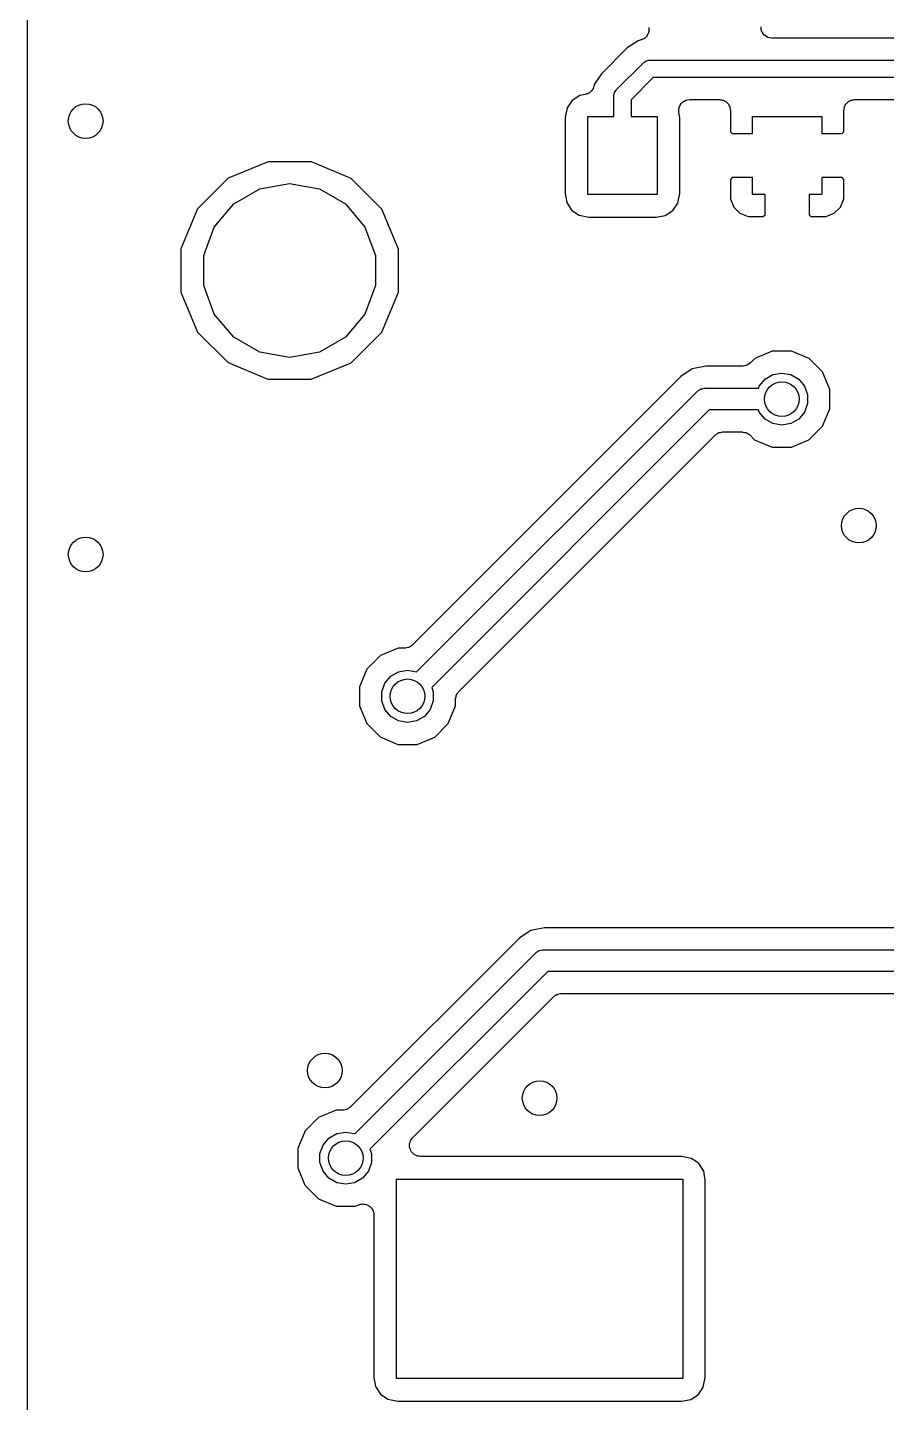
# Model space of a CAD drawing. Extents: x 100.3 to 129.7, y -169.7 to -100.3.
# Drawn here: x 100.33 to 110.24, y -124.78 to -108.92 of the extents above; entities that cross this region are included whole.
import ezdxf

# ---------------------------------------------------------------- set-up
doc = ezdxf.new("R2010")
doc.units = 0
doc.header["$MEASUREMENT"] = 0
doc.layers.add('BLACK', color=7, linetype='CONTINUOUS')

msp = doc.modelspace()

# ---------------------------------------------------------------- linework, layer by layer
at = {"layer": 'Black'}
for p, q in [((100.329, -109.948), (100.329, -102.873)), ((107.493, -108.974), (107.492, -108.985)), ((107.497, -108.965), (107.493, -108.974)), ((107.496, -108.92), (107.497, -108.931)), ((107.497, -108.931), (107.499, -108.941)), ((107.499, -108.941), (107.497, -108.953)), ((107.497, -108.953), (107.497, -108.965)), ((108.791, -108.936), (108.791, -108.915)), ((108.791, -108.937), (108.791, -108.936)), ((108.791, -108.939), (108.791, -108.937)), ((108.798, -108.958), (108.791, -108.939)), ((108.805, -108.978), (108.798, -108.958)), ((108.806, -108.979), (108.805, -108.978)), ((107.372, -109.073), (107.248, -109.157)), ((107.396, -109.068), (107.372, -109.073)), ((107.406, -109.065), (107.396, -109.068)), ((107.416, -109.063), (107.406, -109.065)), ((107.427, -109.057), (107.416, -109.063)), ((107.437, -109.053), (107.427, -109.057)), ((107.445, -109.046), (107.437, -109.053)), ((107.454, -109.04), (107.445, -109.046)), ((107.462, -109.031), (107.454, -109.04)), ((107.471, -109.023), (107.462, -109.031)), ((107.476, -109.014), (107.471, -109.023)), ((107.482, -109.006), (107.476, -109.014)), ((107.486, -108.995), (107.482, -109.006)), ((107.492, -108.985), (107.486, -108.995)), ((108.807, -108.98), (108.806, -108.979)), ((108.82, -108.996), (108.807, -108.98)), ((108.832, -109.012), (108.82, -108.996)), ((108.834, -109.013), (108.832, -109.012)), ((108.835, -109.014), (108.834, -109.013)), ((108.853, -109.025), (108.835, -109.014)), ((108.87, -109.035), (108.853, -109.025)), ((108.872, -109.036), (108.87, -109.035)), ((108.873, -109.036), (108.872, -109.036)), ((108.893, -109.04), (108.873, -109.036)), ((108.913, -109.044), (108.893, -109.04)), ((108.915, -109.044), (108.913, -109.044)), ((108.916, -109.044), (108.915, -109.044)), ((110.542, -109.044), (108.916, -109.044)), ((107.248, -109.157), (106.951, -109.454)), ((106.951, -109.454), (106.867, -109.578)), ((107.121, -109.642), (107.436, -109.327)), ((107.436, -109.327), (107.44, -109.325)), ((107.44, -109.325), (107.443, -109.321)), ((107.443, -109.321), (107.454, -109.315)), ((107.454, -109.315), (107.465, -109.307)), ((107.465, -109.307), (107.469, -109.306)), ((107.469, -109.306), (107.473, -109.304)), ((107.473, -109.304), (107.486, -109.302)), ((107.486, -109.302), (107.498, -109.298)), ((107.498, -109.298), (107.503, -109.299)), ((107.503, -109.299), (107.507, -109.298)), ((107.507, -109.298), (110.555, -109.298)), ((106.859, -109.611), (106.853, -109.623)), ((106.861, -109.603), (106.859, -109.611)), ((106.864, -109.594), (106.861, -109.603)), ((106.867, -109.578), (106.864, -109.594)), ((107.548, -109.498), (107.292, -109.754)), ((110.514, -109.498), (107.548, -109.498)), ((106.611, -109.762), (106.554, -109.847)), ((106.699, -109.706), (106.611, -109.762)), ((106.763, -109.694), (106.699, -109.706)), ((106.771, -109.691), (106.763, -109.694)), ((106.78, -109.69), (106.771, -109.691)), ((106.792, -109.683), (106.78, -109.69)), ((106.804, -109.679), (106.792, -109.683)), ((106.811, -109.673), (106.804, -109.679)), ((106.819, -109.668), (106.811, -109.673)), ((106.828, -109.659), (106.819, -109.668)), ((106.838, -109.65), (106.828, -109.659)), ((106.842, -109.642), (106.838, -109.65)), ((106.848, -109.635), (106.842, -109.642)), ((106.853, -109.623), (106.848, -109.635)), ((107.092, -109.704), (107.096, -109.692)), ((107.093, -109.709), (107.092, -109.704)), ((107.092, -109.713), (107.093, -109.709)), ((107.092, -109.948), (107.092, -109.713)), ((107.096, -109.692), (107.098, -109.679)), ((107.098, -109.679), (107.1, -109.675)), ((107.1, -109.675), (107.101, -109.671)), ((107.101, -109.671), (107.109, -109.66)), ((107.109, -109.66), (107.115, -109.649)), ((107.115, -109.649), (107.119, -109.646)), ((107.119, -109.646), (107.121, -109.642)), ((107.292, -109.754), (107.292, -109.948)), ((107.886, -109.782), (107.904, -109.771)), ((107.904, -109.771), (107.923, -109.76)), ((107.923, -109.76), (107.923, -109.76)), ((107.923, -109.76), (107.924, -109.76)), ((107.924, -109.76), (107.945, -109.756)), ((107.945, -109.756), (107.966, -109.752)), ((107.966, -109.752), (107.967, -109.752)), ((107.967, -109.752), (107.967, -109.752)), ((107.967, -109.752), (108.311, -109.752)), ((108.311, -109.752), (108.322, -109.754)), ((108.322, -109.754), (108.333, -109.754)), ((108.333, -109.754), (108.343, -109.758)), ((108.343, -109.758), (108.354, -109.76)), ((108.354, -109.76), (108.364, -109.765)), ((108.364, -109.765), (108.374, -109.769)), ((108.374, -109.769), (108.383, -109.776)), ((109.801, -109.776), (109.809, -109.769)), ((109.809, -109.769), (109.82, -109.765)), ((109.82, -109.765), (109.83, -109.76)), ((109.83, -109.76), (109.841, -109.758)), ((109.841, -109.758), (109.851, -109.754)), ((109.851, -109.754), (109.862, -109.754)), ((109.862, -109.754), (109.873, -109.752)), ((109.873, -109.752), (110.356, -109.752)), ((106.554, -109.847), (106.531, -109.961)), ((107.842, -109.857), (107.85, -109.837)), ((107.842, -109.858), (107.842, -109.857)), ((107.842, -109.88), (107.842, -109.858)), ((107.842, -109.858), (107.842, -109.858)), ((107.842, -109.901), (107.842, -109.88)), ((107.843, -109.902), (107.842, -109.901)), ((107.853, -109.96), (107.843, -109.902)), ((107.843, -109.902), (107.843, -109.902)), ((107.85, -109.837), (107.857, -109.817)), ((107.857, -109.816), (107.871, -109.799)), ((107.857, -109.817), (107.857, -109.816)), ((107.857, -109.816), (107.857, -109.816)), ((107.871, -109.799), (107.885, -109.783)), ((107.885, -109.783), (107.885, -109.782)), ((107.885, -109.782), (107.886, -109.782)), ((108.383, -109.776), (108.393, -109.782)), ((108.393, -109.782), (108.4, -109.79)), ((108.4, -109.79), (108.408, -109.797)), ((108.408, -109.797), (108.414, -109.807)), ((108.414, -109.807), (108.421, -109.816)), ((108.421, -109.816), (108.425, -109.826)), ((108.425, -109.826), (108.43, -109.836)), ((108.43, -109.836), (108.432, -109.847)), ((108.432, -109.847), (108.436, -109.857)), ((108.436, -109.857), (108.436, -109.868)), ((108.436, -109.868), (108.438, -109.879)), ((108.438, -109.879), (108.438, -110.123)), ((109.746, -109.879), (109.748, -109.868)), ((109.746, -110.123), (109.746, -109.879)), ((109.748, -109.857), (109.752, -109.847)), ((109.748, -109.868), (109.748, -109.857)), ((109.752, -109.847), (109.754, -109.836)), ((109.754, -109.836), (109.759, -109.826)), ((109.759, -109.826), (109.763, -109.816)), ((109.763, -109.816), (109.77, -109.807)), ((109.77, -109.807), (109.776, -109.797)), ((109.776, -109.797), (109.784, -109.79)), ((109.784, -109.79), (109.791, -109.782)), ((109.791, -109.782), (109.801, -109.776)), ((100.329, -111.998), (100.329, -109.948)), ((106.531, -109.961), (106.531, -110.836)), ((106.792, -110.848), (106.792, -109.948)), ((106.792, -109.948), (107.092, -109.948)), ((107.292, -109.948), (107.592, -109.948)), ((107.592, -109.948), (107.592, -110.848)), ((107.853, -110.62), (107.853, -109.96)), ((108.692, -110.144), (108.692, -109.948)), ((108.692, -109.948), (109.492, -109.948)), ((109.492, -109.948), (109.492, -110.144)), ((108.438, -110.123), (108.459, -110.144)), ((108.459, -110.144), (108.692, -110.144)), ((109.492, -110.144), (109.725, -110.144)), ((109.725, -110.144), (109.746, -110.123)), ((103.105, -110.471), (102.644, -110.661)), ((103.604, -110.471), (103.105, -110.471)), ((104.064, -110.663), (103.604, -110.471)), ((102.644, -110.661), (102.291, -111.014)), ((103.01, -110.782), (103.353, -110.721)), ((103.353, -110.721), (103.696, -110.782)), ((104.417, -111.016), (104.064, -110.663)), ((107.853, -110.835), (107.853, -110.62)), ((108.459, -110.652), (108.438, -110.673)), ((108.438, -110.673), (108.438, -110.899)), ((108.692, -110.652), (108.459, -110.652)), ((108.692, -110.848), (108.692, -110.652)), ((109.492, -110.652), (109.492, -110.848)), ((109.725, -110.652), (109.492, -110.652)), ((109.746, -110.673), (109.725, -110.652)), ((109.746, -110.899), (109.746, -110.673)), ((102.708, -110.956), (103.01, -110.782)), ((103.696, -110.782), (103.998, -110.956)), ((106.531, -110.836), (106.55, -110.941)), ((107.592, -110.848), (106.792, -110.848)), ((107.83, -110.949), (107.853, -110.835)), ((108.838, -110.848), (108.692, -110.848)), ((108.838, -111.081), (108.838, -110.848)), ((109.492, -110.848), (109.346, -110.848)), ((109.346, -110.848), (109.346, -111.081)), ((102.291, -111.014), (102.099, -111.474)), ((102.484, -111.223), (102.708, -110.956)), ((103.998, -110.956), (104.222, -111.223)), ((104.607, -111.477), (104.417, -111.016)), ((106.55, -110.941), (106.606, -111.029)), ((106.606, -111.029), (106.691, -111.086)), ((107.685, -111.09), (107.773, -111.034)), ((107.773, -111.034), (107.83, -110.949)), ((108.438, -110.899), (108.477, -110.992)), ((108.477, -110.992), (108.548, -111.063)), ((109.636, -111.063), (109.707, -110.992)), ((109.707, -110.992), (109.746, -110.899)), ((106.691, -111.086), (106.805, -111.109)), ((106.805, -111.109), (107.58, -111.109)), ((107.58, -111.109), (107.685, -111.09)), ((108.548, -111.063), (108.641, -111.102)), ((108.641, -111.102), (108.817, -111.102)), ((108.817, -111.102), (108.838, -111.081)), ((109.346, -111.081), (109.367, -111.102)), ((109.367, -111.102), (109.543, -111.102)), ((109.543, -111.102), (109.636, -111.063)), ((102.364, -111.551), (102.484, -111.223)), ((104.222, -111.223), (104.342, -111.551)), ((102.099, -111.474), (102.099, -111.973)), ((104.607, -111.976), (104.607, -111.477)), ((102.364, -111.899), (102.364, -111.551)), ((104.342, -111.551), (104.342, -111.899)), ((102.099, -111.973), (102.289, -112.434)), ((102.484, -112.227), (102.364, -111.899)), ((104.342, -111.899), (104.222, -112.227)), ((104.415, -112.436), (104.607, -111.976)), ((100.329, -116.772), (100.329, -111.998)), ((102.708, -112.494), (102.484, -112.227)), ((104.222, -112.227), (103.998, -112.494)), ((102.289, -112.434), (102.642, -112.787)), ((104.062, -112.789), (104.415, -112.436)), ((103.01, -112.668), (102.708, -112.494)), ((103.998, -112.494), (103.696, -112.668)), ((103.353, -112.729), (103.01, -112.668)), ((103.696, -112.668), (103.353, -112.729)), ((108.718, -112.738), (108.664, -112.792)), ((108.921, -112.654), (108.718, -112.738)), ((109.142, -112.654), (108.921, -112.654)), ((109.345, -112.739), (109.142, -112.654)), ((109.501, -112.895), (109.345, -112.739)), ((102.642, -112.787), (103.102, -112.979)), ((103.601, -112.979), (104.062, -112.789)), ((107.998, -112.86), (107.865, -112.949)), ((108.154, -112.829), (107.998, -112.86)), ((108.574, -112.829), (108.154, -112.829)), ((108.579, -112.828), (108.574, -112.829)), ((108.585, -112.829), (108.579, -112.828)), ((108.601, -112.824), (108.585, -112.829)), ((108.617, -112.821), (108.601, -112.824)), ((108.622, -112.819), (108.617, -112.821)), ((108.628, -112.817), (108.622, -112.819)), ((108.641, -112.808), (108.628, -112.817)), ((108.656, -112.799), (108.641, -112.808)), ((108.659, -112.795), (108.656, -112.799)), ((108.664, -112.792), (108.659, -112.795)), ((108.837, -112.977), (108.928, -112.925)), ((108.928, -112.925), (109.031, -112.907)), ((109.031, -112.907), (109.134, -112.925)), ((109.134, -112.925), (109.225, -112.977)), ((109.585, -113.098), (109.501, -112.895)), ((103.102, -112.979), (103.601, -112.979)), ((107.865, -112.949), (104.768, -116.046)), ((108.076, -113.104), (108.089, -113.095)), ((108.089, -113.095), (108.094, -113.093)), ((108.094, -113.093), (108.099, -113.091)), ((108.099, -113.091), (108.115, -113.088)), ((108.115, -113.088), (108.131, -113.083)), ((108.131, -113.083), (108.137, -113.084)), ((108.137, -113.084), (108.142, -113.083)), ((108.142, -113.083), (108.761, -113.083)), ((108.761, -113.083), (108.77, -113.057)), ((108.77, -113.057), (108.837, -112.977)), ((109.225, -112.977), (109.292, -113.057)), ((109.292, -113.057), (109.328, -113.156)), ((109.585, -113.319), (109.585, -113.098)), ((104.818, -116.355), (108.054, -113.12)), ((108.054, -113.12), (108.058, -113.116)), ((108.058, -113.116), (108.062, -113.112)), ((108.062, -113.112), (108.076, -113.104)), ((109.328, -113.26), (109.292, -113.359)), ((109.328, -113.156), (109.328, -113.26)), ((108.194, -113.333), (104.992, -116.535)), ((108.761, -113.333), (108.194, -113.333)), ((108.77, -113.359), (108.761, -113.333)), ((108.837, -113.439), (108.77, -113.359)), ((109.292, -113.359), (109.225, -113.439)), ((109.5, -113.522), (109.585, -113.319)), ((108.928, -113.491), (108.837, -113.439)), ((109.031, -113.509), (108.928, -113.491)), ((109.134, -113.491), (109.031, -113.509)), ((109.225, -113.439), (109.134, -113.491)), ((109.344, -113.678), (109.5, -113.522)), ((106.677, -115.209), (108.262, -113.624)), ((108.262, -113.624), (108.266, -113.621)), ((108.266, -113.621), (108.27, -113.617)), ((108.27, -113.617), (108.284, -113.608)), ((108.284, -113.608), (108.298, -113.599)), ((108.298, -113.599), (108.303, -113.597)), ((108.303, -113.597), (108.308, -113.595)), ((108.308, -113.595), (108.324, -113.592)), ((108.324, -113.592), (108.341, -113.587)), ((108.341, -113.587), (108.346, -113.588)), ((108.346, -113.588), (108.352, -113.587)), ((108.352, -113.587), (108.574, -113.587)), ((108.574, -113.587), (108.579, -113.588)), ((108.579, -113.588), (108.585, -113.588)), ((108.585, -113.588), (108.601, -113.592)), ((108.601, -113.592), (108.617, -113.595)), ((108.617, -113.595), (108.622, -113.597)), ((108.622, -113.597), (108.628, -113.599)), ((108.628, -113.599), (108.641, -113.608)), ((108.641, -113.608), (108.656, -113.617)), ((108.656, -113.617), (108.659, -113.621)), ((108.659, -113.621), (108.664, -113.624)), ((108.664, -113.624), (108.717, -113.677)), ((108.717, -113.677), (108.92, -113.762)), ((109.141, -113.762), (109.344, -113.678)), ((108.92, -113.762), (109.141, -113.762)), ((105.304, -116.582), (106.677, -115.209)), ((106.677, -115.209), (106.677, -115.209)), ((104.603, -116.083), (104.4, -116.167)), ((104.678, -116.083), (104.603, -116.083)), ((104.684, -116.082), (104.678, -116.083)), ((104.69, -116.082), (104.684, -116.082)), ((104.705, -116.078), (104.69, -116.082)), ((104.722, -116.075), (104.705, -116.078)), ((104.727, -116.073), (104.722, -116.075)), ((104.732, -116.071), (104.727, -116.073)), ((104.746, -116.062), (104.732, -116.071)), ((104.76, -116.053), (104.746, -116.062)), ((104.764, -116.049), (104.76, -116.053)), ((104.768, -116.046), (104.764, -116.049)), ((104.4, -116.167), (104.244, -116.323)), ((104.244, -116.323), (104.159, -116.526)), ((104.452, -116.486), (104.519, -116.406)), ((104.519, -116.406), (104.61, -116.354)), ((104.61, -116.354), (104.713, -116.336)), ((104.713, -116.336), (104.816, -116.354)), ((104.816, -116.354), (104.818, -116.355)), ((104.159, -116.526), (104.159, -116.747)), ((104.416, -116.585), (104.452, -116.486)), ((104.416, -116.689), (104.416, -116.585)), ((104.992, -116.535), (105.01, -116.585)), ((105.01, -116.585), (105.01, -116.689)), ((105.288, -116.604), (105.297, -116.59)), ((105.297, -116.59), (105.301, -116.586)), ((105.301, -116.586), (105.304, -116.582)), ((104.159, -116.747), (104.243, -116.95)), ((104.452, -116.788), (104.416, -116.689)), ((105.01, -116.689), (104.974, -116.788)), ((105.182, -116.951), (105.267, -116.748)), ((105.267, -116.661), (105.272, -116.644)), ((105.268, -116.666), (105.267, -116.661)), ((105.267, -116.672), (105.268, -116.666)), ((105.267, -116.748), (105.267, -116.672)), ((105.272, -116.644), (105.275, -116.628)), ((105.275, -116.628), (105.277, -116.623)), ((105.277, -116.623), (105.279, -116.618)), ((105.279, -116.618), (105.288, -116.604)), ((100.329, -117.812), (100.329, -116.772)), ((104.519, -116.868), (104.452, -116.788)), ((104.61, -116.92), (104.519, -116.868)), ((104.907, -116.868), (104.816, -116.92)), ((104.974, -116.788), (104.907, -116.868)), ((104.243, -116.95), (104.399, -117.106)), ((104.713, -116.938), (104.61, -116.92)), ((104.816, -116.92), (104.713, -116.938)), ((105.026, -117.107), (105.182, -116.951)), ((104.399, -117.106), (104.602, -117.191)), ((104.602, -117.191), (104.823, -117.191)), ((104.823, -117.191), (105.026, -117.107)), ((100.329, -118.51), (100.329, -117.812)), ((100.329, -122.1), (100.329, -118.51)), ((106.003, -119.426), (104.055, -121.374)), ((106.035, -119.404), (106.003, -119.426)), ((106.136, -119.337), (106.035, -119.404)), ((106.035, -119.404), (106.035, -119.404)), ((106.293, -119.306), (106.136, -119.337)), ((117.083, -119.306), (106.293, -119.306)), ((104.105, -121.683), (106.192, -119.597)), ((106.192, -119.597), (106.196, -119.593)), ((106.196, -119.593), (106.2, -119.589)), ((106.2, -119.589), (106.214, -119.581)), ((106.214, -119.581), (106.227, -119.572)), ((106.227, -119.572), (106.232, -119.57)), ((106.232, -119.57), (106.237, -119.568)), ((106.237, -119.568), (106.253, -119.565)), ((106.253, -119.565), (106.269, -119.56)), ((106.269, -119.56), (106.275, -119.561)), ((106.275, -119.561), (106.28, -119.56)), ((106.28, -119.56), (117.116, -119.56)), ((106.332, -119.81), (104.279, -121.863)), ((117.116, -119.81), (106.332, -119.81)), ((106.422, -120.085), (106.436, -120.076)), ((106.436, -120.076), (106.441, -120.074)), ((106.441, -120.074), (106.446, -120.072)), ((106.446, -120.072), (106.462, -120.069)), ((106.462, -120.069), (106.479, -120.064)), ((106.479, -120.064), (106.484, -120.065)), ((106.484, -120.065), (106.49, -120.064)), ((106.49, -120.064), (117.083, -120.064)), ((106.175, -120.326), (106.4, -120.101)), ((106.4, -120.101), (106.404, -120.098)), ((106.404, -120.098), (106.408, -120.094)), ((106.408, -120.094), (106.422, -120.085)), ((104.772, -121.729), (106.175, -120.326)), ((106.175, -120.326), (106.175, -120.326)), ((103.687, -121.495), (103.531, -121.651)), ((103.89, -121.411), (103.687, -121.495)), ((103.965, -121.411), (103.89, -121.411)), ((103.971, -121.41), (103.965, -121.411)), ((103.977, -121.41), (103.971, -121.41)), ((103.992, -121.406), (103.977, -121.41)), ((104.009, -121.403), (103.992, -121.406)), ((104.014, -121.401), (104.009, -121.403)), ((104.019, -121.399), (104.014, -121.401)), ((104.033, -121.39), (104.019, -121.399)), ((104.047, -121.381), (104.033, -121.39)), ((104.051, -121.377), (104.047, -121.381)), ((104.055, -121.374), (104.051, -121.377)), ((103.531, -121.651), (103.446, -121.854)), ((103.897, -121.682), (104, -121.664)), ((104, -121.664), (104.103, -121.682)), ((103.703, -121.913), (103.739, -121.814)), ((103.739, -121.814), (103.806, -121.734)), ((103.806, -121.734), (103.897, -121.682)), ((104.103, -121.682), (104.105, -121.683)), ((104.736, -121.807), (104.737, -121.802)), ((104.737, -121.824), (104.736, -121.807)), ((104.737, -121.796), (104.743, -121.781)), ((104.737, -121.802), (104.737, -121.796)), ((104.737, -121.841), (104.737, -121.824)), ((104.743, -121.781), (104.747, -121.765)), ((104.747, -121.765), (104.75, -121.76)), ((104.75, -121.76), (104.752, -121.755)), ((104.752, -121.755), (104.763, -121.742)), ((104.763, -121.742), (104.772, -121.729)), ((103.446, -121.854), (103.446, -122.075)), ((103.703, -122.017), (103.703, -121.913)), ((104.279, -121.863), (104.297, -121.913)), ((104.297, -121.913), (104.297, -122.017)), ((104.739, -121.846), (104.737, -121.841)), ((104.739, -121.851), (104.739, -121.846)), ((104.746, -121.866), (104.739, -121.851)), ((104.752, -121.882), (104.746, -121.866)), ((104.756, -121.886), (104.752, -121.882)), ((104.758, -121.891), (104.756, -121.886)), ((104.77, -121.903), (104.758, -121.891)), ((104.78, -121.916), (104.77, -121.903)), ((104.785, -121.919), (104.78, -121.916)), ((104.789, -121.923), (104.785, -121.919)), ((104.804, -121.93), (104.789, -121.923)), ((104.819, -121.938), (104.804, -121.93)), ((104.824, -121.939), (104.819, -121.938)), ((104.829, -121.941), (104.824, -121.939)), ((104.846, -121.943), (104.829, -121.941)), ((104.862, -121.946), (104.846, -121.943)), ((107.874, -121.946), (104.862, -121.946)), ((107.988, -121.969), (107.874, -121.946)), ((108.073, -122.026), (107.988, -121.969)), ((100.329, -126.894), (100.329, -122.1)), ((103.446, -122.075), (103.53, -122.278)), ((103.739, -122.116), (103.703, -122.017)), ((103.806, -122.196), (103.739, -122.116)), ((104.261, -122.116), (104.194, -122.196)), ((104.297, -122.017), (104.261, -122.116)), ((108.129, -122.114), (108.073, -122.026)), ((108.148, -122.219), (108.129, -122.114)), ((103.53, -122.278), (103.686, -122.434)), ((103.897, -122.248), (103.806, -122.196)), ((104, -122.266), (103.897, -122.248)), ((104.103, -122.248), (104, -122.266)), ((104.194, -122.196), (104.103, -122.248)), ((104.587, -124.507), (104.587, -122.207)), ((104.587, -122.207), (107.887, -122.207)), ((107.887, -122.207), (107.887, -124.507)), ((108.148, -124.215), (108.148, -122.219)), ((103.686, -122.434), (103.889, -122.519)), ((103.889, -122.519), (104.11, -122.519)), ((104.11, -122.519), (104.15, -122.502)), ((104.15, -122.502), (104.164, -122.499)), ((104.164, -122.499), (104.176, -122.495)), ((104.176, -122.495), (104.185, -122.495)), ((104.185, -122.495), (104.193, -122.493)), ((104.193, -122.493), (104.207, -122.495)), ((104.207, -122.495), (104.221, -122.495)), ((104.221, -122.495), (104.228, -122.498)), ((104.228, -122.498), (104.237, -122.499)), ((104.237, -122.499), (104.249, -122.505)), ((104.249, -122.505), (104.262, -122.51)), ((104.262, -122.51), (104.268, -122.515)), ((104.268, -122.515), (104.276, -122.519)), ((104.276, -122.519), (104.285, -122.529)), ((104.285, -122.529), (104.296, -122.538)), ((104.296, -122.538), (104.3, -122.545)), ((104.3, -122.545), (104.306, -122.552)), ((104.306, -122.552), (104.311, -122.564)), ((104.311, -122.564), (104.318, -122.576)), ((104.318, -122.576), (104.319, -122.585)), ((104.319, -122.585), (104.323, -122.592)), ((104.323, -122.592), (104.323, -122.606)), ((104.323, -122.606), (104.326, -122.62)), ((104.326, -122.62), (104.326, -124.495)), ((108.148, -124.494), (108.148, -124.215)), ((104.326, -124.495), (104.345, -124.6)), ((107.887, -124.507), (104.587, -124.507)), ((108.125, -124.608), (108.148, -124.494)), ((104.345, -124.6), (104.401, -124.688)), ((108.068, -124.693), (108.125, -124.608)), ((104.401, -124.688), (104.486, -124.745)), ((104.486, -124.745), (104.6, -124.768)), ((104.6, -124.768), (107.875, -124.768)), ((107.875, -124.768), (107.98, -124.749)), ((107.98, -124.749), (108.068, -124.693))]:
    msp.add_line(p, q, dxfattribs=at)
for centre in [(101, -110), (109.031, -113.208), (109.92, -114.668), (101, -115), (104.713, -116.637), (103.76, -120.955), (106.237, -121.272), (104, -121.965)]:
    msp.add_circle(centre, 0.2, dxfattribs=at)

doc.saveas('drawing.dxf')
